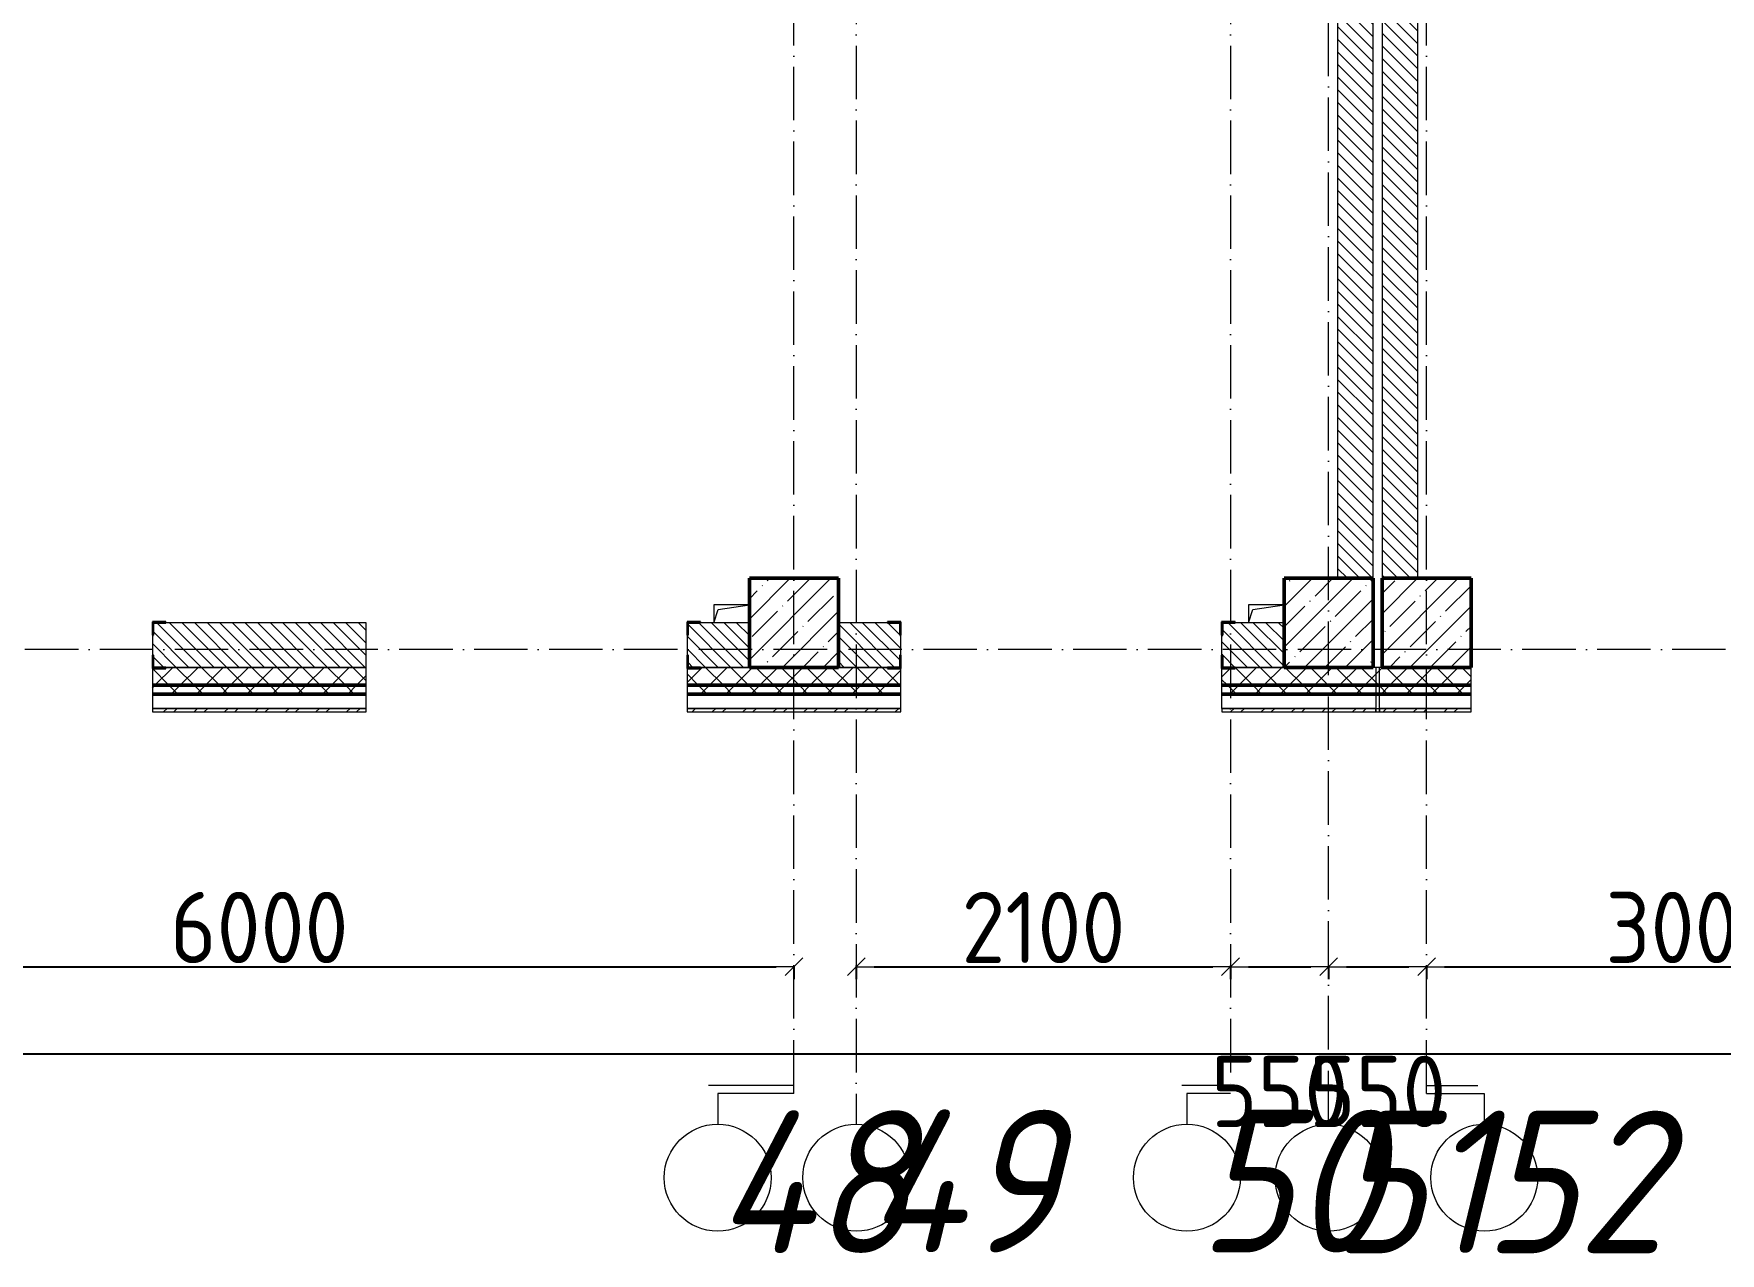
# Model space of a CAD drawing. Header units: millimetres. Extents: x -401725 to 250493, y 305116 to 802890.
# Drawn here: x 206763 to 216227, y 453809 to 460652 of the extents above; entities that cross this region are included whole.
import ezdxf

# ---------------------------------------------------------------- set-up
doc = ezdxf.new("R2010")
doc.units = ezdxf.units.MM
doc.linetypes.add('50_200_ШТРИХ_1Т_ш5_п1_п1_', pattern=[700, 500, -100, 0, -100])
for name, color, linetype, lineweight in [('A-____-____-DIMS', 7, 'Continuous', 9), ('A-GENM-____-MCUT', 7, 'Continuous', 25), ('A-GENM-____-OTLN', 7, 'Continuous', 9), ('A-GENM-____-OTLN-1', 7, 'Continuous', 25), ('A-WALL-____-MCUT-2', 7, 'Continuous', 50), ('A-WALL-____-MCUT-3', 7, 'Continuous', 9), ('A-WALL-____-OTLN', 7, 'Continuous', 9), ('A-WALL-____-PATT-1', 7, 'Continuous', 9), ('A-WALL-FNSH-MCUT-1', 7, 'Continuous', 9), ('S-COLS-____-MCUT', 7, 'Continuous', 50), ('S-COLS-____-OTLN', 7, 'Continuous', 9), ('S-GRID-____-IDEN', 7, 'Continuous', 9), ('S-GRID-____-OTLN', 7, 'Continuous', 9), ('S-GRID-____-OTLN-1', 7, '50_200_ШТРИХ_1Т_ш5_п1_п1_', 9)]:
    doc.layers.add(name, color=color, linetype=linetype, lineweight=lineweight)
doc.styles.add('ISOCPEUR_I', font='isocpeui.ttf', dxfattribs={"width": 0.9, "height": 2.5})
doc.styles.add('СПДС', font='isocpeur.ttf', dxfattribs={"width": 0.9})
doc.dimstyles.new('Размера А3', dxfattribs={"dimtxt": 200, "dimasz": 100, "dimexe": 70, "dimexo": 100, "dimgap": 20, "dimtad": 1, "dimdec": 0, "dimrnd": 10, "dimzin": 0, "dimdsep": 46, "dimtxsty": 'СПДС', "dimblk": 'ARROWHEAD_6', "dimcen": 1, "dimclrd": 256, "dimclre": 256, "dimclrt": 256, "dimazin": 0, "dimtfac": 1, "dimtdec": 0, "dimtmove": 2, "dimatfit": 3, "dimfxl": 1, "dimtolj": 1, "dimtzin": 0, "dimarcsym": 0})
pattern_1 = [(135, (142429.057, 459015.94), (-35.35534, -35.35534), [])]
pattern_2 = [(45, (142429.06, 459015.94), (-70.71068, 70.71068), []), (135, (142429.06, 459015.94), (-70.71068, -70.71068), [])]
pattern_3 = [(45, (142429.06, 459015.94), (-85.53659, 85.53659), []), (45, (142486.08, 459015.94), (-85.53659, 85.53659), [])]

# ---------------------------------------------------------------- blocks, each defined once
blk = doc.blocks.new('BSC_Колонна _Прямоугольная - 500х500-V58-АР1_План отверстий 3 этажа в осях 1-64_А-ГГ')
at = {"layer": 'S-COLS-____-OTLN'}
h = blk.add_hatch(dxfattribs=at)
h.set_pattern_fill('FP_95', color=256, style=0, pattern_type=2)
h.set_pattern_definition([(45, (-71600, 1668.96), (-114.04925, 114.04925), []), (45, (-71485.95, 1668.96), (-114.04925, 114.04925), [201.613, -40.323, 3.353, -36.97])])
h.paths.add_polyline_path([(-250, -250), (250, -250), (250, 250), (-250, 250)], flags=0)
at = {"layer": 'S-COLS-____-MCUT'}
for p, q in [((250, 250), (-250, 250)), ((-250, 250), (-250, -250)), ((250, -250), (250, 250)), ((-250, -250), (250, -250))]:
    blk.add_line(p, q, dxfattribs=at)
blk = doc.blocks.new('BSC_Колонна _Прямоугольная - 500х500-V60-АР1_План отверстий 3 этажа в осях 1-64_А-ГГ')
at = {"layer": 'S-COLS-____-OTLN'}
h = blk.add_hatch(dxfattribs=at)
h.set_pattern_fill('FP_97', color=256, style=0, pattern_type=2)
h.set_pattern_definition([(45, (-68600, 1668.96), (-114.04925, 114.04925), []), (45, (-68485.95, 1668.96), (-114.04925, 114.04925), [201.613, -40.323, 3.353, -36.97])])
h.paths.add_polyline_path([(-250, -250), (250, -250), (250, 250), (-250, 250)], flags=0)
at = {"layer": 'S-COLS-____-MCUT'}
for p, q in [((250, 250), (-250, 250)), ((-250, 250), (-250, -250)), ((250, -250), (250, 250)), ((-250, -250), (250, -250))]:
    blk.add_line(p, q, dxfattribs=at)
blk = doc.blocks.new('BSC_Колонна _Прямоугольная - 500х500-V131-АР1_План отверстий 3 этажа в осях 1-64_А-ГГ')
at = {"layer": 'S-COLS-____-OTLN'}
h = blk.add_hatch(dxfattribs=at)
h.set_pattern_fill('FP_154', color=256, style=0, pattern_type=2)
h.set_pattern_definition([(45, (-72150, 1668.96), (-114.04925, 114.04925), []), (45, (-72035.95, 1668.96), (-114.04925, 114.04925), [201.613, -40.323, 3.353, -36.97])])
h.paths.add_polyline_path([(-250, -250), (250, -250), (250, 250), (-250, 250)], flags=0)
at = {"layer": 'S-COLS-____-MCUT'}
for p, q in [((250, 250), (-250, 250)), ((-250, 250), (-250, -250)), ((250, -250), (250, 250)), ((-250, -250), (250, -250))]:
    blk.add_line(p, q, dxfattribs=at)
blk = doc.blocks.new('Фахверк_СКБ_Уголок - 250_2700-27497298-АР1_План отверстий 3 этажа в осях 1-64_А-ГГ')
at = {"layer": 'A-GENM-____-MCUT'}
for p, q in [((200, 181), (125, 181)), ((125, 181), (125, 106)), ((125, 106), (131, 106)), ((131, 106), (131, 175)), ((131, 175), (200, 175)), ((200, 175), (200, 181)), ((131, -6), (125, -6)), ((125, -6), (125, -81)), ((125, -81), (200, -81)), ((131, -75), (131, -6)), ((200, -75), (131, -75)), ((200, -81), (200, -75))]:
    blk.add_line(p, q, dxfattribs=at)
blk = doc.blocks.new('AR_Отверстие прямоугольное _в плите_ - AR_Отверстие прямоугольное _в плите_-V177-АР1_План отверстий 3 этажа в осях 1-64_А-ГГ')
at = {"layer": 'A-GENM-____-OTLN'}
for p, q in [((100, 50), (-100, 50)), ((-100, 50), (-100, -50)), ((-100, -50), (-75, 25)), ((-75, 25), (100, 50))]:
    blk.add_line(p, q, dxfattribs=at)
blk = doc.blocks.new('Стены 8 - Стены 4-31196234-АР1_План отверстий 3 этажа в осях 1-64_А-ГГ')
at = {"layer": 'A-WALL-____-MCUT-3'}
for p, q in [((-1798.5, 41030.2), (-1798.5, 41010.2)), ((-1548.5, 41030.2), (-1798.5, 41030.2)), ((-1798.5, 41010.2), (-1548.5, 41010.2)), ((-1548.5, 41010.2), (-1548.5, 41030.2))]:
    blk.add_line(p, q, dxfattribs=at)
blk = doc.blocks.new('Ось сетки - Круг_Ø6_00__ISO-2_5_0_9K_-25732049-АР1_План отверстий 3 этажа в осях 1-64_А-ГГ')
at = {"layer": 'S-GRID-____-IDEN'}
blk.add_circle((0, 0), 3, dxfattribs=at)
blk = doc.blocks.new('ARROWHEAD_6')
at = {"color": 0, "linetype": 'Continuous'}
for p, q in [((0, 0), (-1, 0)), ((-0.5, -0.5), (0.5, 0.5))]:
    blk.add_line(p, q, dxfattribs=at)
blk = doc.blocks.new('*D2532')
at = {"layer": 'A-____-____-DIMS', "lineweight": -2, "transparency": 16777216}
for p, q in [((205029.1, 455423.5), (205029.1, 455347.4)), ((205129.1, 455417.4), (210929.1, 455417.4)), ((211029.1, 455423.5), (211029.1, 455347.4))]:
    blk.add_line(p, q, dxfattribs=at)
at = {"layer": 'Defpoints', "color": 0, "transparency": 16777216}
for p in [(205029.1, 455523.5), (211029.1, 455523.5), (211029.1, 455417.4)]:
    blk.add_point(p, dxfattribs=at)
at = {"layer": 'A-____-____-DIMS', "lineweight": -2, "transparency": 16777216, "xscale": 100, "yscale": 100, "zscale": 100, "rotation": 180}
blk.add_blockref('ARROWHEAD_6', (205029.1, 455417.4), dxfattribs=at)
at = {"layer": 'A-____-____-DIMS', "lineweight": -2, "transparency": 16777216, "xscale": 100, "yscale": 100, "zscale": 100}
blk.add_blockref('ARROWHEAD_6', (211029.1, 455417.4), dxfattribs=at)
at = {"layer": 'A-____-____-DIMS', "transparency": 16777216, "insert": (208029.1, 455637.4), "char_height": 400, "attachment_point": 5, "style": 'СПДС'}
blk.add_mtext('\\A1;6000', dxfattribs=at)
blk = doc.blocks.new('*D2533')
at = {"layer": 'A-____-____-DIMS', "lineweight": -2, "transparency": 16777216}
for p, q in [((211379.1, 455423.5), (211379.1, 455347.4)), ((211479.1, 455417.4), (213379.1, 455417.4)), ((213479.1, 455423.5), (213479.1, 455347.4))]:
    blk.add_line(p, q, dxfattribs=at)
at = {"layer": 'Defpoints', "color": 0, "transparency": 16777216}
for p in [(211379.1, 455523.5), (213479.1, 455523.5), (213479.1, 455417.4)]:
    blk.add_point(p, dxfattribs=at)
at = {"layer": 'A-____-____-DIMS', "lineweight": -2, "transparency": 16777216, "xscale": 100, "yscale": 100, "zscale": 100, "rotation": 180}
blk.add_blockref('ARROWHEAD_6', (211379.1, 455417.4), dxfattribs=at)
at = {"layer": 'A-____-____-DIMS', "lineweight": -2, "transparency": 16777216, "xscale": 100, "yscale": 100, "zscale": 100}
blk.add_blockref('ARROWHEAD_6', (213479.1, 455417.4), dxfattribs=at)
at = {"layer": 'A-____-____-DIMS', "transparency": 16777216, "insert": (212429.1, 455637.4), "char_height": 400, "attachment_point": 5, "style": 'СПДС'}
blk.add_mtext('\\A1;2100', dxfattribs=at)
blk = doc.blocks.new('*D2534')
at = {"layer": 'A-____-____-DIMS', "lineweight": -2, "transparency": 16777216}
for p, q in [((213479.1, 455423.5), (213479.1, 455347.4)), ((213579.1, 455417.4), (213929.1, 455417.4)), ((214029.1, 455423.5), (214029.1, 455347.4))]:
    blk.add_line(p, q, dxfattribs=at)
at = {"layer": 'Defpoints', "color": 0, "transparency": 16777216}
for p in [(213479.1, 455523.5), (214029.1, 455523.5), (214029.1, 455417.4)]:
    blk.add_point(p, dxfattribs=at)
at = {"layer": 'A-____-____-DIMS', "lineweight": -2, "transparency": 16777216, "xscale": 100, "yscale": 100, "zscale": 100, "rotation": 180}
blk.add_blockref('ARROWHEAD_6', (213479.1, 455417.4), dxfattribs=at)
at = {"layer": 'A-____-____-DIMS', "lineweight": -2, "transparency": 16777216, "xscale": 100, "yscale": 100, "zscale": 100}
blk.add_blockref('ARROWHEAD_6', (214029.1, 455417.4), dxfattribs=at)
at = {"layer": 'A-____-____-DIMS', "transparency": 16777216, "insert": (213754.1, 454717.4), "char_height": 400, "attachment_point": 5, "style": 'СПДС'}
blk.add_mtext('\\A1;550', dxfattribs=at)
blk = doc.blocks.new('*D2535')
at = {"layer": 'A-____-____-DIMS', "lineweight": -2, "transparency": 16777216}
for p, q in [((214029.1, 455423.5), (214029.1, 455347.4)), ((214129.1, 455417.4), (214479.1, 455417.4)), ((214579.1, 455423.5), (214579.1, 455347.4))]:
    blk.add_line(p, q, dxfattribs=at)
at = {"layer": 'Defpoints', "color": 0, "transparency": 16777216}
for p in [(214029.1, 455523.5), (214579.1, 455523.5), (214579.1, 455417.4)]:
    blk.add_point(p, dxfattribs=at)
at = {"layer": 'A-____-____-DIMS', "lineweight": -2, "transparency": 16777216, "xscale": 100, "yscale": 100, "zscale": 100, "rotation": 180}
blk.add_blockref('ARROWHEAD_6', (214029.1, 455417.4), dxfattribs=at)
at = {"layer": 'A-____-____-DIMS', "lineweight": -2, "transparency": 16777216, "xscale": 100, "yscale": 100, "zscale": 100}
blk.add_blockref('ARROWHEAD_6', (214579.1, 455417.4), dxfattribs=at)
at = {"layer": 'A-____-____-DIMS', "transparency": 16777216, "insert": (214304.1, 454717.4), "char_height": 400, "attachment_point": 5, "style": 'СПДС'}
blk.add_mtext('\\A1;550', dxfattribs=at)
blk = doc.blocks.new('*D2536')
at = {"layer": 'A-____-____-DIMS', "lineweight": -2, "transparency": 16777216}
for p, q in [((214579.1, 455423.5), (214579.1, 455347.4)), ((214679.1, 455417.4), (217479.1, 455417.4)), ((217579.1, 455423.5), (217579.1, 455347.4))]:
    blk.add_line(p, q, dxfattribs=at)
at = {"layer": 'Defpoints', "color": 0, "transparency": 16777216}
for p in [(214579.1, 455523.5), (217579.1, 455523.5), (217579.1, 455417.4)]:
    blk.add_point(p, dxfattribs=at)
at = {"layer": 'A-____-____-DIMS', "lineweight": -2, "transparency": 16777216, "xscale": 100, "yscale": 100, "zscale": 100, "rotation": 180}
blk.add_blockref('ARROWHEAD_6', (214579.1, 455417.4), dxfattribs=at)
at = {"layer": 'A-____-____-DIMS', "lineweight": -2, "transparency": 16777216, "xscale": 100, "yscale": 100, "zscale": 100}
blk.add_blockref('ARROWHEAD_6', (217579.1, 455417.4), dxfattribs=at)
at = {"layer": 'A-____-____-DIMS', "transparency": 16777216, "insert": (216079.1, 455637.4), "char_height": 400, "attachment_point": 5, "style": 'СПДС'}
blk.add_mtext('\\A1;3000', dxfattribs=at)
blk = doc.blocks.new('*D2543')
at = {"layer": 'A-____-____-DIMS', "lineweight": -2, "transparency": 16777216}
for p, q in [((140079.1, 454935.3), (140079.1, 454859.2)), ((140179.1, 454929.2), (243479.1, 454929.2)), ((243579.1, 454935.3), (243579.1, 454859.2))]:
    blk.add_line(p, q, dxfattribs=at)
at = {"layer": 'Defpoints', "color": 0, "transparency": 16777216}
for p in [(140079.1, 455035.3), (243579.1, 455035.3), (243579.1, 454929.2)]:
    blk.add_point(p, dxfattribs=at)
at = {"layer": 'A-____-____-DIMS', "lineweight": -2, "transparency": 16777216, "xscale": 100, "yscale": 100, "zscale": 100, "rotation": 180}
blk.add_blockref('ARROWHEAD_6', (140079.1, 454929.2), dxfattribs=at)
at = {"layer": 'A-____-____-DIMS', "lineweight": -2, "transparency": 16777216, "xscale": 100, "yscale": 100, "zscale": 100}
blk.add_blockref('ARROWHEAD_6', (243579.1, 454929.2), dxfattribs=at)
at = {"layer": 'A-____-____-DIMS', "transparency": 16777216, "insert": (191829.1, 455149.2), "char_height": 400, "attachment_point": 5, "style": 'СПДС'}
blk.add_mtext('\\A1;103500', dxfattribs=at)

msp = doc.modelspace()

# ---------------------------------------------------------------- hatches: boundary and pattern name
at = {"layer": 'A-WALL-____-PATT-1'}
h = msp.add_hatch(dxfattribs=at)
h.set_pattern_fill('FP_6', color=256, style=0, pattern_type=2)
h.set_pattern_definition(pattern_1)
h.paths.add_polyline_path([(214279.0567, 457596.983), (214279.0567, 464596.983), (214079.0567, 464596.983), (214079.0567, 457596.983)], flags=0)
h = msp.add_hatch(dxfattribs=at)
h.set_pattern_fill('FP_6', color=256, style=0, pattern_type=2)
h.set_pattern_definition(pattern_1)
h.paths.add_polyline_path([(214529.0567, 457596.983), (214529.0567, 464596.983), (214329.0567, 464596.983), (214329.0567, 457596.983)], flags=0)
h = msp.add_hatch(dxfattribs=at)
h.set_pattern_fill('FP_6', color=256, style=0, pattern_type=2)
h.set_pattern_definition(pattern_1)
h.paths.add_polyline_path([(210462.7549, 457096.983), (210779.0567, 457096.983), (210779.0567, 457346.983), (210435.0567, 457346.983), (210435.0567, 457277.983), (210429.0567, 457277.983), (210429.0567, 457165.983), (210435.0567, 457165.983), (210435.0567, 457096.983)], flags=0)
h.paths.add_polyline_path([(208629.0567, 457096.983), (208629.0567, 457346.983), (207435.0567, 457346.983), (207435.0567, 457277.983), (207429.0567, 457277.983), (207429.0567, 457165.983), (207435.0567, 457165.983), (207435.0567, 457096.983), (207685.0567, 457096.983)], flags=0)
h.paths.add_polyline_path([(205554.0567, 457096.983), (205623.0567, 457096.983), (205623.0567, 457165.983), (205629.0567, 457165.983), (205629.0567, 457277.983), (205623.0567, 457277.983), (205623.0567, 457346.983), (205279.0567, 457346.983), (205279.0567, 457096.983)], flags=0)
h = msp.add_hatch(dxfattribs=at)
h.set_pattern_fill('FP_6', color=256, style=0, pattern_type=2)
h.set_pattern_definition(pattern_1)
h.paths.add_polyline_path([(213435.0567, 457096.983), (213779.0567, 457096.983), (213779.0567, 457346.983), (213435.0567, 457346.983), (213435.0567, 457277.983), (213429.0567, 457277.983), (213429.0567, 457165.983), (213435.0567, 457165.983), (213435.0567, 457101.2687)], flags=0)
h.paths.add_polyline_path([(211346.487, 457096.983), (211623.0567, 457096.983), (211623.0567, 457165.983), (211629.0567, 457165.983), (211629.0567, 457277.983), (211623.0567, 457277.983), (211623.0567, 457346.983), (211279.0567, 457346.983), (211279.0567, 457096.983)], flags=0)
h = msp.add_hatch(dxfattribs=at)
h.set_pattern_fill('FP_1', color=256, style=0, pattern_type=2)
h.set_pattern_definition(pattern_2)
h.paths.add_polyline_path([(243179.0567, 456996.983), (243679.0567, 456996.983), (243679.0567, 457096.983), (234654.0567, 457096.983), (234654.0567, 457090.983), (234579.0567, 457090.983), (234579.0567, 456996.983), (243160.8442, 456996.983)], flags=0)
h.paths.add_polyline_path([(231672.3263, 456996.983), (232779.0567, 456996.983), (232779.0567, 457090.983), (232704.0567, 457090.983), (232704.0567, 457096.983), (224829.0567, 457096.983), (224829.0567, 456996.983), (231429.0567, 456996.983)], flags=0)
h.paths.add_polyline_path([(223829.0567, 456996.983), (223829.0567, 457096.983), (222704.0567, 457096.983), (222704.0567, 457090.983), (222629.0567, 457090.983), (222629.0567, 456996.983), (223718.737, 456996.983)], flags=0)
h.paths.add_polyline_path([(220829.0567, 456996.983), (220829.0567, 457090.983), (220754.0567, 457090.983), (220754.0567, 457096.983), (219704.0567, 457096.983), (219704.0567, 457090.983), (219629.0567, 457090.983), (219629.0567, 456996.983), (220183.8085, 456996.983)], flags=0)
h.paths.add_polyline_path([(217829.0567, 456996.983), (217829.0567, 457096.983), (216704.0567, 457096.983), (216704.0567, 457090.983), (216629.0567, 457090.983), (216629.0567, 456996.983), (216704.0567, 456996.983)], flags=0)
h.paths.add_polyline_path([(213429.0567, 456996.983), (214829.0567, 456996.983), (214829.0567, 457096.983), (213504.0567, 457096.983), (213504.0567, 457090.983), (213429.0567, 457090.983)], flags=0)
h.paths.add_polyline_path([(211346.487, 456996.983), (211629.0567, 456996.983), (211629.0567, 457090.983), (211554.0567, 457090.983), (211554.0567, 457096.983), (210504.0567, 457096.983), (210504.0567, 457090.983), (210429.0567, 457090.983), (210429.0567, 456996.983), (210462.7549, 456996.983)], flags=0)
h.paths.add_polyline_path([(208629.0567, 456996.983), (208629.0567, 457096.983), (207504.0567, 457096.983), (207504.0567, 457090.983), (207429.0567, 457090.983), (207429.0567, 456996.983), (207504.0567, 456996.983)], flags=0)
h.paths.add_polyline_path([(205279.0567, 456996.983), (205629.0567, 456996.983), (205629.0567, 457090.983), (205554.0567, 457090.983), (205554.0567, 457096.983), (204504.0567, 457096.983), (204504.0567, 457090.983), (204429.0567, 457090.983), (204429.0567, 456996.983), (205160.362, 456996.983)], flags=0)
h.paths.add_polyline_path([(202629.0567, 456996.983), (202629.0567, 457090.983), (202554.0567, 457090.983), (202554.0567, 457096.983), (201504.0567, 457096.983), (201504.0567, 457090.983), (201429.0567, 457090.983), (201429.0567, 456996.983), (202509.1656, 456996.983)], flags=0)
h.paths.add_polyline_path([(199629.0567, 456996.983), (199629.0567, 457090.983), (199554.0567, 457090.983), (199554.0567, 457096.983), (198504.0567, 457096.983), (198504.0567, 457090.983), (198429.0567, 457090.983), (198429.0567, 456996.983), (198974.237, 456996.983)], flags=0)
h.paths.add_polyline_path([(195439.3085, 456996.983), (196629.0567, 456996.983), (196629.0567, 457090.983), (196554.0567, 457090.983), (196554.0567, 457096.983), (195504.0567, 457096.983), (195504.0567, 457090.983), (195429.0567, 457090.983), (195429.0567, 456996.983), (195435.0567, 456996.983)], flags=0)
h.paths.add_polyline_path([(192429.0567, 456996.983), (193629.0567, 456996.983), (193629.0567, 457090.983), (193554.0567, 457090.983), (193554.0567, 457096.983), (192504.0567, 457096.983), (192504.0567, 457090.983), (192429.0567, 457090.983)], flags=0)
h.paths.add_polyline_path([(187485.7192, 456996.983), (187629.0567, 456996.983), (187629.0567, 457090.983), (187554.0567, 457090.983), (187554.0567, 457096.983), (186504.0567, 457096.983), (186504.0567, 457090.983), (186429.0567, 457090.983), (186429.0567, 456996.983), (187279.0567, 456996.983)], flags=0)
h.paths.add_polyline_path([(184629.0567, 456996.983), (184629.0567, 457090.983), (184554.0567, 457090.983), (184554.0567, 457096.983), (183504.0567, 457096.983), (183504.0567, 457090.983), (183429.0567, 457090.983), (183429.0567, 456996.983), (184623.0567, 456996.983)], flags=0)
h.paths.add_polyline_path([(181299.5942, 456996.983), (181629.0567, 456996.983), (181629.0567, 457090.983), (181554.0567, 457091.6258), (181554.0567, 457096.983), (180229.0567, 457096.983), (180229.0567, 456996.983)], flags=0)
h.paths.add_polyline_path([(177764.6656, 456996.983), (178429.0567, 456996.983), (178429.0567, 457090.983), (178354.0567, 457090.983), (178354.0567, 457096.983), (177229.0567, 457096.983), (177229.0567, 456996.983)], flags=0)
h.paths.add_polyline_path([(175429.0567, 456996.983), (175429.0567, 457090.983), (175354.0567, 457090.983), (175354.0567, 457096.983), (174304.0567, 457096.983), (174304.0567, 457090.983), (174229.0567, 457090.983), (174229.737, 456996.983), (175423.0567, 456996.983)], flags=0)
h.paths.add_polyline_path([(172429.0567, 456996.983), (172429.0567, 457090.983), (172354.0567, 457090.983), (172354.0567, 457096.983), (171229.0567, 457096.983), (171229.0567, 456996.983), (171578.5406, 456996.983)], flags=0)
h.paths.add_polyline_path([(169429.0567, 456996.983), (169429.0567, 457090.983), (169354.0567, 457090.983), (169354.0567, 457096.983), (168229.0567, 457096.983), (168229.0567, 456996.983), (168927.3441, 456996.983)], flags=0)
h.paths.add_polyline_path([(166429.0567, 456996.983), (166429.0567, 457090.983), (166354.0567, 457090.983), (166354.0567, 457096.983), (165304.0567, 457096.983), (165304.0567, 457090.983), (165229.0567, 457090.983), (165229.0567, 456996.983), (165392.4156, 456996.983)], flags=0)
h.paths.add_polyline_path([(156555.0941, 456996.983), (157429.0567, 456996.983), (157429.0567, 457090.983), (157354.0567, 457090.983), (157354.0567, 457096.983), (156304.0567, 457096.983), (156304.0567, 457090.983), (156229.0567, 457090.983), (156229.0567, 456996.983)], flags=0)
h.paths.add_polyline_path([(154787.6298, 456996.983), (155229.0567, 456996.983), (155229.0567, 457090.983), (155154.0567, 457090.983), (155154.0567, 457096.983), (149904.0567, 457096.983), (149904.0567, 457090.983), (149829.0567, 457090.983), (149829.0567, 456996.983), (153329.0567, 456996.983)], flags=0)
h.paths.add_polyline_path([(147717.7727, 456996.983), (148829.0567, 456996.983), (148829.0567, 457090.983), (148754.0567, 457090.983), (148754.0567, 457096.983), (139979.0567, 457096.983), (139979.0567, 456996.983), (145950.3084, 456996.983)], flags=0)
h = msp.add_hatch(dxfattribs=at)
h.set_pattern_fill('FP_1', color=256, style=0, pattern_type=2)
h.set_pattern_definition(pattern_2)
h.paths.add_polyline_path([(243679.0567, 456946.983), (243779.0567, 456946.983), (243779.0567, 456996.983), (234579.0567, 456996.983), (234579.0567, 456946.983), (243160.8442, 456946.983)], flags=0)
h.paths.add_polyline_path([(231672.3263, 456946.983), (232779.0567, 456946.983), (232779.0567, 456996.983), (224829.0567, 456996.983), (224829.0567, 456946.983), (230788.5942, 456946.983)], flags=0)
h.paths.add_polyline_path([(223718.737, 456946.983), (223829.0567, 456946.983), (223829.0567, 456996.983), (222629.0567, 456996.983), (222629.0567, 456946.983), (222835.0049, 456946.983)], flags=0)
h.paths.add_polyline_path([(219629.0567, 456946.983), (220829.0567, 456946.983), (220829.0567, 456996.983), (219629.0567, 456996.983)], flags=0)
h.paths.add_polyline_path([(216648.8799, 456946.983), (217829.0567, 456946.983), (217829.0567, 456996.983), (216629.0567, 456996.983), (216629.0567, 456946.983)], flags=0)
h.paths.add_polyline_path([(214829.0567, 456946.983), (214829.0567, 456996.983), (213429.0567, 456996.983), (213429.0567, 456946.983), (213997.6835, 456946.983)], flags=0)
h.paths.add_polyline_path([(211629.0567, 456946.983), (211629.0567, 456996.983), (210429.0567, 456996.983), (210429.0567, 456946.983), (211346.487, 456946.983)], flags=0)
h.paths.add_polyline_path([(208629.0567, 456946.983), (208629.0567, 456996.983), (207429.0567, 456996.983), (207429.0567, 456946.983)], flags=0)
h.paths.add_polyline_path([(205629.0567, 456946.983), (205629.0567, 456996.983), (204429.0567, 456996.983), (204429.0567, 456946.983), (205160.362, 456946.983)], flags=0)
h.paths.add_polyline_path([(201429.0567, 456946.983), (202629.0567, 456946.983), (202629.0567, 456996.983), (201429.0567, 456996.983)], flags=0)
h.paths.add_polyline_path([(198429.0567, 456946.983), (199629.0567, 456946.983), (199629.0567, 456996.983), (198429.0567, 456996.983)], flags=0)
h.paths.add_polyline_path([(195439.3085, 456946.983), (196629.0567, 456946.983), (196629.0567, 456996.983), (195429.0567, 456996.983), (195429.0567, 456946.983)], flags=0)
h.paths.add_polyline_path([(193629.0567, 456946.983), (193629.0567, 456996.983), (192429.0567, 456996.983), (192429.0567, 456946.983), (192788.112, 456946.983)], flags=0)
h.paths.add_polyline_path([(187485.7192, 456946.983), (187629.0567, 456946.983), (187629.0567, 456996.983), (186429.0567, 456996.983), (186429.0567, 456946.983), (186601.987, 456946.983)], flags=0)
h.paths.add_polyline_path([(184629.0567, 456946.983), (184629.0567, 456996.983), (183429.0567, 456996.983), (183429.0567, 456946.983), (183950.7906, 456946.983)], flags=0)
h.paths.add_polyline_path([(181299.5942, 456946.983), (181629.0567, 456946.983), (181629.0567, 456996.983), (180229.0567, 456996.983), (180229.0567, 456946.983)], flags=0)
h.paths.add_polyline_path([(178429.0567, 456946.983), (178429.0567, 456996.983), (177229.0567, 456996.983), (177229.0567, 456946.983), (177764.6656, 456946.983)], flags=0)
h.paths.add_polyline_path([(175429.0567, 456946.983), (175429.0567, 456996.983), (174229.0567, 456996.983), (174229.737, 456946.983)], flags=0)
h.paths.add_polyline_path([(172429.0567, 456946.983), (172429.0567, 456996.983), (171229.0567, 456996.983), (171229.0567, 456946.983), (171578.5406, 456946.983)], flags=0)
h.paths.add_polyline_path([(169429.0567, 456946.983), (169429.0567, 456996.983), (168229.0567, 456996.983), (168229.0567, 456946.983), (168927.3441, 456946.983)], flags=0)
h.paths.add_polyline_path([(165392.4156, 456946.983), (166429.0567, 456946.983), (166429.0567, 456996.983), (165229.0567, 456996.983), (165229.0567, 456946.983)], flags=0)
h.paths.add_polyline_path([(156229.0567, 456946.983), (157429.0567, 456946.983), (157429.0567, 456996.983), (156229.0567, 456996.983)], flags=0)
h.paths.add_polyline_path([(155229.0567, 456946.983), (155229.0567, 456996.983), (149829.0567, 456996.983), (149829.0567, 456946.983), (154787.6298, 456946.983)], flags=0)
h.paths.add_polyline_path([(148601.5048, 456946.983), (148829.0567, 456946.983), (148829.0567, 456996.983), (139879.0567, 456996.983), (139879.0567, 456946.983), (147717.7727, 456946.983)], flags=0)
h = msp.add_hatch(dxfattribs=at)
h.set_pattern_fill('FP_3', color=256, style=0, pattern_type=2)
h.set_pattern_definition(pattern_3)
h.paths.add_polyline_path([(213997.6835, 456846.983), (214294.0567, 456846.983), (214294.0567, 456866.983), (213430.0567, 456866.983), (213430.0567, 456846.983)], flags=0)
h.paths.add_polyline_path([(211629.0567, 456846.983), (211629.0567, 456866.983), (210429.0567, 456866.983), (210429.0567, 456846.983), (211346.487, 456846.983)], flags=0)
h.paths.add_polyline_path([(208629.0567, 456846.983), (208629.0567, 456866.983), (207429.0567, 456866.983), (207429.0567, 456846.983)], flags=0)
h.paths.add_polyline_path([(205160.362, 456846.983), (205629.0567, 456846.983), (205629.0567, 456866.983), (204430.0567, 456866.983), (204430.0567, 456846.983)], flags=0)
h.paths.add_polyline_path([(201429.0567, 456846.983), (202629.0567, 456846.983), (202629.0567, 456866.983), (201429.0567, 456866.983)], flags=0)
h.paths.add_polyline_path([(198974.237, 456846.983), (199629.0567, 456846.983), (199629.0567, 456866.983), (198430.0567, 456866.983), (198430.0567, 456846.983)], flags=0)
h.paths.add_polyline_path([(196629.0567, 456846.983), (196629.0567, 456866.983), (195429.0567, 456866.983), (195429.0567, 456846.983), (196323.0406, 456846.983)], flags=0)
h.paths.add_polyline_path([(193629.0567, 456846.983), (193629.0567, 456866.983), (192429.0567, 456866.983), (192429.0567, 456846.983), (192788.112, 456846.983)], flags=0)
h.paths.add_polyline_path([(187485.7192, 456846.983), (187629.0567, 456846.983), (187629.0567, 456866.983), (186429.0567, 456866.983), (186429.0567, 456846.983), (186601.987, 456846.983)], flags=0)
h.paths.add_polyline_path([(183429.0567, 456846.983), (184629.0567, 456846.983), (184629.0567, 456866.983), (183429.0567, 456866.983)], flags=0)
h.paths.add_polyline_path([(180764.0567, 456846.983), (181629.0567, 456846.983), (181629.0567, 456866.983), (180764.0567, 456866.983)], flags=0)
h = msp.add_hatch(dxfattribs=at)
h.set_pattern_fill('FP_3', color=256, style=0, pattern_type=2)
h.set_pattern_definition(pattern_3)
h.paths.add_polyline_path([(243909.0567, 456846.983), (243909.0567, 456866.983), (234579.0567, 456866.983), (234579.0567, 456846.983), (243160.8442, 456846.983)], flags=0)
h.paths.add_polyline_path([(231672.3263, 456846.983), (232779.0567, 456846.983), (232779.0567, 456866.983), (224829.0567, 456866.983), (224829.0567, 456846.983), (230788.5942, 456846.983)], flags=0)
h.paths.add_polyline_path([(222835.0049, 456846.983), (223829.0567, 456846.983), (223829.0567, 456866.983), (222629.0567, 456866.983), (222629.0567, 456846.983)], flags=0)
h.paths.add_polyline_path([(220829.0567, 456846.983), (220829.0567, 456866.983), (219630.0567, 456866.983), (219630.0567, 456846.983), (220183.8085, 456846.983)], flags=0)
h.paths.add_polyline_path([(216648.8799, 456846.983), (217829.0567, 456846.983), (217829.0567, 456866.983), (216629.0567, 456866.983), (216629.0567, 456846.983)], flags=0)
h.paths.add_polyline_path([(214314.0567, 456846.983), (214829.0567, 456846.983), (214829.0567, 456866.983), (214314.0567, 456866.983)], flags=0)

# ---------------------------------------------------------------- linework, layer by layer
at = {"layer": 'A-WALL-____-MCUT-2'}
for p, q in [((207429.0567, 456996.983), (208629.0567, 456996.983)), ((210429.0567, 456996.983), (211629.0567, 456996.983)), ((213429.0567, 456996.983), (214829.0567, 456996.983)), ((207429.0567, 456946.983), (208629.0567, 456946.983)), ((210429.0567, 456946.983), (211629.0567, 456946.983)), ((213429.0567, 456946.983), (214829.0567, 456946.983))]:
    msp.add_line(p, q, dxfattribs=at)
at = {"layer": 'A-WALL-____-MCUT-3'}
for p, q in [((214079.0567, 464596.983), (214079.0567, 457596.983)), ((214279.0567, 457596.983), (214279.0567, 464596.983)), ((214329.0567, 464596.983), (214329.0567, 457596.983)), ((214529.0567, 457596.983), (214529.0567, 464596.983)), ((207429.0567, 457277.983), (207429.0567, 457165.983)), ((208629.0567, 457346.983), (207504.0567, 457346.983)), ((208629.0567, 457096.983), (208629.0567, 457346.983)), ((210429.0567, 457277.983), (210429.0567, 457165.983)), ((210779.0567, 457346.983), (210504.0567, 457346.983)), ((211554.0567, 457346.983), (211279.0567, 457346.983)), ((211629.0567, 457165.983), (211629.0567, 457277.983)), ((213429.0567, 457277.983), (213429.0567, 457165.983)), ((213779.0567, 457346.983), (213504.0567, 457346.983)), ((207429.0567, 457090.983), (207429.0567, 456866.983)), ((208629.0567, 457096.983), (207504.0567, 457096.983)), ((207504.0567, 457096.983), (208629.0567, 457096.983)), ((208629.0567, 456866.983), (208629.0567, 457096.983)), ((210429.0567, 457090.983), (210429.0567, 456866.983)), ((210779.0567, 457096.983), (210504.0567, 457096.983)), ((210504.0567, 457096.983), (210779.0567, 457096.983)), ((211554.0567, 457096.983), (211279.0567, 457096.983)), ((211279.0567, 457096.983), (211554.0567, 457096.983)), ((211629.0567, 456866.983), (211629.0567, 457090.983)), ((213429.0567, 457090.983), (213429.0567, 456866.983)), ((213779.0567, 457096.983), (213504.0567, 457096.983)), ((213504.0567, 457096.983), (213779.0567, 457096.983)), ((214329.0567, 457096.983), (214279.0567, 457096.983)), ((214829.0567, 456866.983), (214829.0567, 457096.983)), ((207429.0567, 456866.983), (208629.0567, 456866.983)), ((210429.0567, 456866.983), (211629.0567, 456866.983)), ((213429.0567, 456866.983), (214829.0567, 456866.983))]:
    msp.add_line(p, q, dxfattribs=at)
at = {"layer": 'A-WALL-FNSH-MCUT-1'}
for p, q in [((208629.0567, 456866.983), (207429.0567, 456866.983)), ((207429.0567, 456866.983), (207429.0567, 456846.983)), ((207429.0567, 456846.983), (208629.0567, 456846.983)), ((208629.0567, 456846.983), (208629.0567, 456866.983)), ((211629.0567, 456866.983), (210429.0567, 456866.983)), ((210429.0567, 456866.983), (210429.0567, 456846.983)), ((210429.0567, 456846.983), (211629.0567, 456846.983)), ((211629.0567, 456846.983), (211629.0567, 456866.983)), ((214294.0567, 456866.983), (213430.0567, 456866.983)), ((213430.0567, 456866.983), (213430.0567, 456846.983)), ((213430.0567, 456846.983), (214294.0567, 456846.983)), ((214294.0567, 456846.983), (214294.0567, 456866.983)), ((214829.0567, 456866.983), (214314.0567, 456866.983)), ((214314.0567, 456866.983), (214314.0567, 456846.983)), ((214314.0567, 456846.983), (214829.0567, 456846.983)), ((214829.0567, 456846.983), (214829.0567, 456866.983))]:
    msp.add_line(p, q, dxfattribs=at)
at = {"layer": 'S-GRID-____-OTLN'}
for p, q in [((211029.0567, 454750.1743), (210548.9624, 454750.1743)), ((213479.0567, 454750.1743), (213205.8229, 454750.1743)), ((214579.0567, 454750.1743), (214866.8182, 454750.1743)), ((210601.3427, 454705.9298), (210601.3427, 454533.3346)), ((211029.0567, 454705.9298), (210601.3427, 454705.9298)), ((213233.963, 454705.9298), (213233.963, 454533.3346)), ((213479.0567, 454705.9298), (213233.963, 454705.9298)), ((214579.0567, 454705.9298), (214902.6697, 454705.9298)), ((214902.6697, 454705.9298), (214902.6697, 454533.3346))]:
    msp.add_line(p, q, dxfattribs=at)
at = {"layer": 'S-GRID-____-OTLN-1', "color": 251, "ltscale": 0.6, "true_color": 0x636466}
for p, q in [((211379.0567, 508896.9006), (211379.0567, 454533.3346)), ((213479.0567, 508896.9006), (213479.0567, 454705.9298)), ((211029.0567, 454705.9298), (211029.0567, 469166.4803)), ((214029.0567, 454533.3346), (214029.0567, 469166.4803)), ((214579.0567, 454705.9298), (214579.0567, 469166.4803)), ((246503.4633, 457196.983), (137760.2865, 457196.983))]:
    msp.add_line(p, q, dxfattribs=at)

# ---------------------------------------------------------------- block references
at = {"layer": 'A-GENM-____-OTLN'}
for p in [(210679.0567, 457396.983), (213679.0567, 457396.983)]:
    msp.add_blockref('AR_Отверстие прямоугольное _в плите_ - AR_Отверстие прямоугольное _в плите_-V177-АР1_План отверстий 3 этажа в осях 1-64_А-ГГ', p, dxfattribs=at)
at = {"layer": 'A-GENM-____-OTLN-1'}
for p in [(207304.0567, 457171.983), (210304.0567, 457171.983), (213304.0567, 457171.983)]:
    msp.add_blockref('Фахверк_СКБ_Уголок - 250_2700-27497298-АР1_План отверстий 3 этажа в осях 1-64_А-ГГ', p, dxfattribs=at)
at = {"layer": 'A-GENM-____-OTLN-1', "rotation": 180}
msp.add_blockref('Фахверк_СКБ_Уголок - 250_2700-27497298-АР1_План отверстий 3 этажа в осях 1-64_А-ГГ', (211754.0567, 457271.983), dxfattribs=at)
at = {"layer": 'A-WALL-____-OTLN', "rotation": 89.9999999999999}
msp.add_blockref('Стены 8 - Стены 4-31196234-АР1_План отверстий 3 этажа в осях 1-64_А-ГГ', (255324.2987, 458645.4947), dxfattribs=at)
at = {"layer": 'S-COLS-____-OTLN'}
for name, p in [('BSC_Колонна _Прямоугольная - 500х500-V60-АР1_План отверстий 3 этажа в осях 1-64_А-ГГ', (211029.0567, 457346.983)), ('BSC_Колонна _Прямоугольная - 500х500-V58-АР1_План отверстий 3 этажа в осях 1-64_А-ГГ', (214029.0567, 457346.983)), ('BSC_Колонна _Прямоугольная - 500х500-V131-АР1_План отверстий 3 этажа в осях 1-64_А-ГГ', (214579.0567, 457346.983))]:
    msp.add_blockref(name, p, dxfattribs=at)
at = {"layer": 'S-GRID-____-IDEN', "xscale": 99.99999999999993, "yscale": 99.99999999999993, "zscale": 99.99999999999993}
for p in [(210601.3427, 454233.3346), (214029.0567, 454233.3346), (214902.6697, 454233.3346)]:
    msp.add_blockref('Ось сетки - Круг_Ø6_00__ISO-2_5_0_9K_-25732049-АР1_План отверстий 3 этажа в осях 1-64_А-ГГ', p, dxfattribs=at)
at = {"layer": 'S-GRID-____-IDEN', "xscale": 99.99999999999993, "yscale": 99.99999999999993, "zscale": 99.99999999999993, "rotation": 180}
for p in [(211379.0567, 454233.3346), (213233.963, 454233.3346)]:
    msp.add_blockref('Ось сетки - Круг_Ø6_00__ISO-2_5_0_9K_-25732049-АР1_План отверстий 3 этажа в осях 1-64_А-ГГ', p, dxfattribs=at)

# ---------------------------------------------------------------- texts
at = {"layer": 'S-GRID-____-IDEN', "char_height": 800, "attachment_point": 1, "style": 'ISOCPEUR_I'}
for s, insert, width in [('48', (210589.0795, 454609.363), 425.696062), ('49', (211437.3502, 454614.522), 425.696062), ('50', (213301.2565, 454614.522), 404.0505), ('51', (214049.6435, 454609.363), 346.329), ('52', (214899.4065, 454609.363), 404.0505)]:
    msp.add_mtext(s, dxfattribs=dict(at, insert=insert, width=width))

# ---------------------------------------------------------------- dimensions: what is measured, and where the dimension line sits
at = {"layer": 'A-____-____-DIMS'}
for base, p1, p2, picture, middle in [((211029.0567, 455417.418), (205029.0567, 455523.484), (211029.0567, 455523.484), '*D2532', (208029.0567, 455637.418)), ((213479.0567, 455417.418), (211379.0567, 455523.484), (213479.0567, 455523.484), '*D2533', (212429.0567, 455637.418)), ((217579.0567, 455417.418), (214579.0567, 455523.484), (217579.0567, 455523.484), '*D2536', (216079.0567, 455637.418)), ((214029.0567, 455417.418), (213479.0567, 455523.484), (214029.0567, 455523.484), '*D2534', (213754.0567, 454717.418)), ((214579.0567, 455417.418), (214029.0567, 455523.484), (214579.0567, 455523.484), '*D2535', (214304.0567, 454717.418)), ((243579.0567, 454929.2109), (140079.0567, 455035.2769), (243579.0567, 455035.2769), '*D2543', (191829.0567, 455149.2109))]:
    dim = msp.add_linear_dim(base=base, p1=p1, p2=p2, dimstyle='Размера А3', override={"dimtxt": 400}, dxfattribs=at)
    dim.commit()
    dim.dimension.update_dxf_attribs({"geometry": picture, "text_midpoint": middle})

doc.saveas('drawing.dxf')
